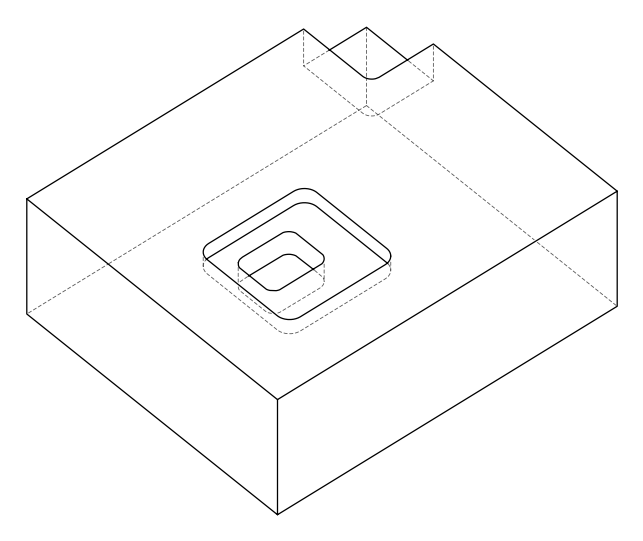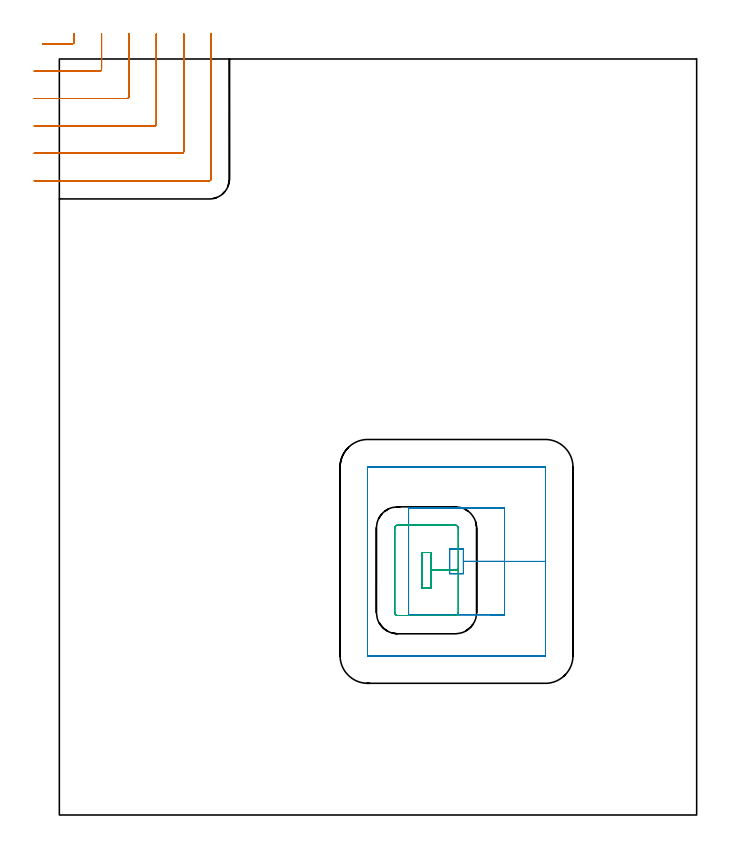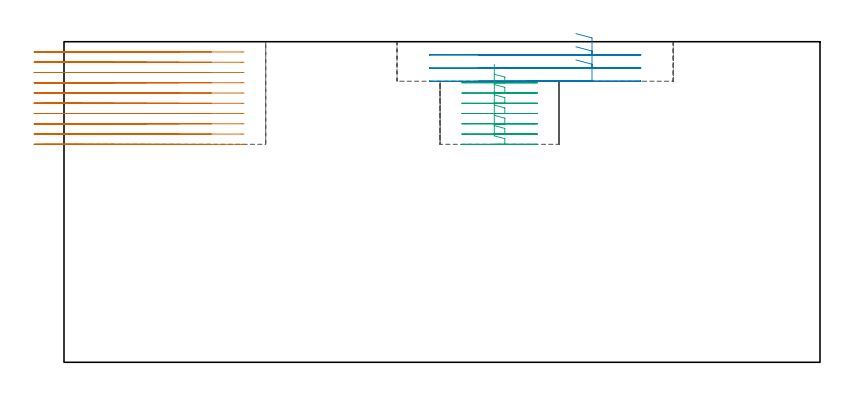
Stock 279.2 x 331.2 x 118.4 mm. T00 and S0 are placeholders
(PLAN: 3 operations, 2 tool changes, 18.5 min)
(1 MILL_CORNER_NOTCH_RECTANGULAR | CORNER_NOTCH_RECTANGULAR | NXT0201_012 | Follow Part, ap 4, ae 75% | 11.15 min | 172465 mm3)
(2 MILL_RECTANGULAR_POCKET | POCKET_RECTANGULAR_STRAIGHT | UGT0201_106 | Follow Part, ap 6, ae 75% | 4.01 min | 157236 mm3)
(3 MILL_RECTANGULAR_POCKET_1 | POCKET_RECTANGULAR_STRAIGHT_1 | NXT0201_012 | Follow Part, ap 4, ae 75% | 3.34 min | 55111 mm3)
(TOOL NXT0201_012 | ENDMILL 16mm [2P460-1600-NA 1630] | D16 FL38 Z6)
(TOOL UGT0201_106 | End Mill 24 mm | D24 FL25 Z2)
(OP 1 MILL_CORNER_NOTCH_RECTANGULAR)
G17 G21 G94 G90
T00 M6
G54
G17 G0 G90 X-7.372 Y337.9 S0 M3
G43 Z128.4 H1
Z114.61
G94 G1 X-4.372 F250.
X5.705 F500.
G3 X6.5 Y338.695 R0.8
G1 Y339.2
Y342.2 F250.
G0 Z128.4
X-11. Y325.9
Z114.61
G1 X-8.
X17.705 F500.
G3 X18.5 Y326.695 R0.8
G1 Y339.2
Y342.2 F250.
G0 Z128.4
X-11. Y313.9
Z114.61
G1 X-8.
X29.704 F500.
G3 X30.5 Y314.696 R0.8
G1 Y339.2
Y342.2 F250.
G0 Z128.4
X-11. Y301.9
Z114.61
G1 X-8.
X41.704 F500.
G3 X42.5 Y302.696 R0.8
G1 Y339.2
Y342.2 F250.
G0 Z128.4
X-11. Y289.9
Z114.61
G1 X-8.
X53.704 F500.
G3 X54.5 Y290.696 R0.8
G1 Y339.2
Y342.2 F250.
G0 Z128.4
X-11. Y277.9
Z114.61
G1 X-8.
X65.704 F500.
G3 X66.5 Y278.696 R0.8
G1 Y339.2
Y342.2 F250.
G0 Z128.4
X-7.372 Y337.9
Z110.82
G1 X-4.372
X5.705 F500.
G3 X6.5 Y338.695 R0.8
G1 Y339.2
Y342.2 F250.
G0 Z128.4
X-11. Y325.9
Z110.82
G1 X-8.
X17.705 F500.
G3 X18.5 Y326.695 R0.8
G1 Y339.2
Y342.2 F250.
G0 Z128.4
X-11. Y313.9
Z110.82
G1 X-8.
X29.704 F500.
G3 X30.5 Y314.696 R0.8
G1 Y339.2
Y342.2 F250.
G0 Z128.4
X-11. Y301.9
Z110.82
G1 X-8.
X41.704 F500.
G3 X42.5 Y302.696 R0.8
G1 Y339.2
Y342.2 F250.
G0 Z128.4
X-11. Y289.9
Z110.82
G1 X-8.
X53.704 F500.
G3 X54.5 Y290.696 R0.8
G1 Y339.2
Y342.2 F250.
G0 Z128.4
X-11. Y277.9
Z110.82
G1 X-8.
X65.704 F500.
G3 X66.5 Y278.696 R0.8
G1 Y339.2
Y342.2 F250.
G0 Z128.4
X-7.372 Y337.9
Z107.03
G1 X-4.372
X5.705 F500.
G3 X6.5 Y338.695 R0.8
G1 Y339.2
Y342.2 F250.
G0 Z128.4
X-11. Y325.9
Z107.03
G1 X-8.
X17.705 F500.
G3 X18.5 Y326.695 R0.8
G1 Y339.2
Y342.2 F250.
G0 Z128.4
X-11. Y313.9
Z107.03
G1 X-8.
X29.704 F500.
G3 X30.5 Y314.696 R0.8
G1 Y339.2
Y342.2 F250.
G0 Z128.4
X-11. Y301.9
Z107.03
G1 X-8.
X41.704 F500.
G3 X42.5 Y302.696 R0.8
G1 Y339.2
Y342.2 F250.
G0 Z128.4
X-11. Y289.9
Z107.03
G1 X-8.
X53.704 F500.
G3 X54.5 Y290.696 R0.8
G1 Y339.2
Y342.2 F250.
G0 Z128.4
X-11. Y277.9
Z107.03
G1 X-8.
X65.704 F500.
G3 X66.5 Y278.696 R0.8
G1 Y339.2
Y342.2 F250.
G0 Z128.4
X-7.372 Y337.9
Z103.24
G1 X-4.372
X5.705 F500.
G3 X6.5 Y338.695 R0.8
G1 Y339.2
Y342.2 F250.
G0 Z128.4
X-11. Y325.9
Z103.24
G1 X-8.
X17.705 F500.
G3 X18.5 Y326.695 R0.8
G1 Y339.2
Y342.2 F250.
G0 Z128.4
X-11. Y313.9
Z103.24
G1 X-8.
X29.704 F500.
G3 X30.5 Y314.696 R0.8
G1 Y339.2
Y342.2 F250.
G0 Z128.4
X-11. Y301.9
Z103.24
G1 X-8.
X41.704 F500.
G3 X42.5 Y302.696 R0.8
G1 Y339.2
Y342.2 F250.
G0 Z128.4
X-11. Y289.9
Z103.24
G1 X-8.
X53.704 F500.
G3 X54.5 Y290.696 R0.8
G1 Y339.2
Y342.2 F250.
G0 Z128.4
X-11. Y277.9
Z103.24
G1 X-8.
X65.704 F500.
G3 X66.5 Y278.696 R0.8
G1 Y339.2
Y342.2 F250.
G0 Z128.4
X-7.372 Y337.9
Z99.45
G1 X-4.372
X5.705 F500.
G3 X6.5 Y338.695 R0.8
G1 Y339.2
Y342.2 F250.
G0 Z128.4
X-11. Y325.9
Z99.45
G1 X-8.
X17.705 F500.
G3 X18.5 Y326.695 R0.8
G1 Y339.2
Y342.2 F250.
G0 Z128.4
X-11. Y313.9
Z99.45
G1 X-8.
X29.704 F500.
G3 X30.5 Y314.696 R0.8
G1 Y339.2
Y342.2 F250.
G0 Z128.4
X-11. Y301.9
Z99.45
G1 X-8.
X41.704 F500.
G3 X42.5 Y302.696 R0.8
G1 Y339.2
Y342.2 F250.
G0 Z128.4
X-11. Y289.9
Z99.45
G1 X-8.
X53.704 F500.
G3 X54.5 Y290.696 R0.8
G1 Y339.2
Y342.2 F250.
G0 Z128.4
X-11. Y277.9
Z99.45
G1 X-8.
X65.704 F500.
G3 X66.5 Y278.696 R0.8
G1 Y339.2
Y342.2 F250.
G0 Z128.4
X-7.372 Y337.9
Z95.66
G1 X-4.372
X5.705 F500.
G3 X6.5 Y338.695 R0.8
G1 Y339.2
Y342.2 F250.
G0 Z128.4
X-11. Y325.9
Z95.66
G1 X-8.
X17.705 F500.
G3 X18.5 Y326.695 R0.8
G1 Y339.2
Y342.2 F250.
G0 Z128.4
X-11. Y313.9
Z95.66
G1 X-8.
X29.704 F500.
G3 X30.5 Y314.696 R0.8
G1 Y339.2
Y342.2 F250.
G0 Z128.4
X-11. Y301.9
Z95.66
G1 X-8.
X41.704 F500.
G3 X42.5 Y302.696 R0.8
G1 Y339.2
Y342.2 F250.
G0 Z128.4
X-11. Y289.9
Z95.66
G1 X-8.
X53.704 F500.
G3 X54.5 Y290.696 R0.8
G1 Y339.2
Y342.2 F250.
G0 Z128.4
X-11. Y277.9
Z95.66
G1 X-8.
X65.704 F500.
G3 X66.5 Y278.696 R0.8
G1 Y339.2
Y342.2 F250.
G0 Z128.4
X-7.372 Y337.9
Z91.87
G1 X-4.372
X5.705 F500.
G3 X6.5 Y338.695 R0.8
G1 Y339.2
Y342.2 F250.
G0 Z128.4
X-11. Y325.9
Z91.87
G1 X-8.
X17.705 F500.
G3 X18.5 Y326.695 R0.8
G1 Y339.2
Y342.2 F250.
G0 Z128.4
X-11. Y313.9
Z91.87
G1 X-8.
X29.704 F500.
G3 X30.5 Y314.696 R0.8
G1 Y339.2
Y342.2 F250.
G0 Z128.4
X-11. Y301.9
Z91.87
G1 X-8.
X41.704 F500.
G3 X42.5 Y302.696 R0.8
G1 Y339.2
Y342.2 F250.
G0 Z128.4
X-11. Y289.9
Z91.87
G1 X-8.
X53.704 F500.
G3 X54.5 Y290.696 R0.8
G1 Y339.2
Y342.2 F250.
G0 Z128.4
X-11. Y277.9
Z91.87
G1 X-8.
X65.704 F500.
G3 X66.5 Y278.696 R0.8
G1 Y339.2
Y342.2 F250.
G0 Z128.4
X-7.372 Y337.9
Z88.08
G1 X-4.372
X5.705 F500.
G3 X6.5 Y338.695 R0.8
G1 Y339.2
Y342.2 F250.
G0 Z128.4
X-11. Y325.9
Z88.08
G1 X-8.
X17.705 F500.
G3 X18.5 Y326.695 R0.8
G1 Y339.2
Y342.2 F250.
G0 Z128.4
X-11. Y313.9
Z88.08
G1 X-8.
X29.704 F500.
G3 X30.5 Y314.696 R0.8
G1 Y339.2
Y342.2 F250.
G0 Z128.4
X-11. Y301.9
Z88.08
G1 X-8.
X41.704 F500.
G3 X42.5 Y302.696 R0.8
G1 Y339.2
Y342.2 F250.
G0 Z128.4
X-11. Y289.9
Z88.08
G1 X-8.
X53.704 F500.
G3 X54.5 Y290.696 R0.8
G1 Y339.2
Y342.2 F250.
G0 Z128.4
X-11. Y277.9
Z88.08
G1 X-8.
X65.704 F500.
G3 X66.5 Y278.696 R0.8
G1 Y339.2
Y342.2 F250.
G0 Z128.4
X-7.372 Y337.9
Z84.29
G1 X-4.372
X5.705 F500.
G3 X6.5 Y338.695 R0.8
G1 Y339.2
Y342.2 F250.
G0 Z128.4
X-11. Y325.9
Z84.29
G1 X-8.
X17.705 F500.
G3 X18.5 Y326.695 R0.8
G1 Y339.2
Y342.2 F250.
G0 Z128.4
X-11. Y313.9
Z84.29
G1 X-8.
X29.704 F500.
G3 X30.5 Y314.696 R0.8
G1 Y339.2
Y342.2 F250.
G0 Z128.4
X-11. Y301.9
Z84.29
G1 X-8.
X41.704 F500.
G3 X42.5 Y302.696 R0.8
G1 Y339.2
Y342.2 F250.
G0 Z128.4
X-11. Y289.9
Z84.29
G1 X-8.
X53.704 F500.
G3 X54.5 Y290.696 R0.8
G1 Y339.2
Y342.2 F250.
G0 Z128.4
X-11. Y277.9
Z84.29
G1 X-8.
X65.704 F500.
G3 X66.5 Y278.696 R0.8
G1 Y339.2
Y342.2 F250.
G0 Z128.4
X-7.372 Y337.9
Z80.5
G1 X-4.372
X5.705 F500.
G3 X6.5 Y338.695 R0.8
G1 Y339.2
Y342.2 F250.
G0 Z128.4
X-11. Y325.9
Z80.5
G1 X-8.
X17.705 F500.
G3 X18.5 Y326.695 R0.8
G1 Y339.2
Y342.2 F250.
G0 Z128.4
X-11. Y313.9
Z80.5
G1 X-8.
X29.704 F500.
G3 X30.5 Y314.696 R0.8
G1 Y339.2
Y342.2 F250.
G0 Z128.4
X-11. Y301.9
Z80.5
G1 X-8.
X41.704 F500.
G3 X42.5 Y302.696 R0.8
G1 Y339.2
Y342.2 F250.
G0 Z128.4
X-11. Y289.9
Z80.5
G1 X-8.
X53.704 F500.
G3 X54.5 Y290.696 R0.8
G1 Y339.2
Y342.2 F250.
G0 Z128.4
X-11. Y277.9
Z80.5
G1 X-8.
X65.704 F500.
G3 X66.5 Y278.696 R0.8
G1 Y339.2
Y342.2 F250.
G0 Z128.4
M5
M2
(OP 2 MILL_RECTANGULAR_POCKET)
G17 G21 G94 G90
T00 M6
G54
G17 G0 G90 X189.041 Y87.7 S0 M3
G43 Z128.4 H0
Z121.4
G94 G1 X195. Z119.803 F250.
Y111.1 Z113.533
X177.
Y116.5 F500.
X171.
Y105.7
X177.
Y111.1
X195.
Y134.5
X153.
Y87.7
X195.
Y111.1
X213.
Y152.4
X212.995 Y152.455
X212.955 Y152.495
X212.9 Y152.5
X135.1
X135.045 Y152.495
X135.005 Y152.455
X135. Y152.4
Y69.8
X135.005 Y69.745
X135.045 Y69.705
X135.1 Y69.7
X212.9
X212.955 Y69.705
X212.995 Y69.745
X213. Y69.8
Y111.1
Y112.1
G0 X189.041 Y87.7 Z116.533
G1 X195. Z114.937 F250.
Y111.1 Z108.667
X177.
Y116.5 F500.
X171.
Y105.7
X177.
Y111.1
X195.
Y134.5
X153.
Y87.7
X195.
Y111.1
X213.
Y152.4
X212.995 Y152.455
X212.955 Y152.495
X212.9 Y152.5
X135.1
X135.045 Y152.495
X135.005 Y152.455
X135. Y152.4
Y69.8
X135.005 Y69.745
X135.045 Y69.705
X135.1 Y69.7
X212.9
X212.955 Y69.705
X212.995 Y69.745
X213. Y69.8
Y111.1
Y112.1
G0 X189.041 Y87.7 Z111.667
G1 X195. Z110.07 F250.
Y111.1 Z103.8
X177.
Y116.5 F500.
X171.
Y105.7
X177.
Y111.1
X195.
Y134.5
X153.
Y87.7
X195.
Y111.1
X213.
Y152.4
X212.995 Y152.455
X212.955 Y152.495
X212.9 Y152.5
X135.1
X135.045 Y152.495
X135.005 Y152.455
X135. Y152.4
Y69.8
X135.005 Y69.745
X135.045 Y69.705
X135.1 Y69.7
X212.9
X212.955 Y69.705
X212.995 Y69.745
X213. Y69.8
Y111.1
Y112.1
G0 Z128.4
M5
M2
(OP 3 MILL_RECTANGULAR_POCKET_1)
G17 G21 G94 G90
T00 M6
G54
G17 G0 G90 X158.9 Y113.041 S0 M3
G43 Z128.4 H1
Z110.03
G94 G1 Y99.4 Z106.375 F250.
X162.8 Z105.33
Y107.2 Z103.24
Y115. F500.
X158.9
Y99.4
X162.8
Y107.2
X174.8
Y125.6
G3 X173.4 Y127. R1.4
G1 X148.3
G3 X146.9 Y125.6 R1.4
G1 Y88.8
G3 X148.3 Y87.4 R1.4
G1 X173.4
G3 X174.8 Y88.8 R1.4
G1 Y107.2
Y108.2
G0 X158.9 Y113.041 Z106.24
G1 Y99.4 Z102.585 F250.
X162.8 Z101.54
Y107.2 Z99.45
Y115. F500.
X158.9
Y99.4
X162.8
Y107.2
X174.8
Y125.6
G3 X173.4 Y127. R1.4
G1 X148.3
G3 X146.9 Y125.6 R1.4
G1 Y88.8
G3 X148.3 Y87.4 R1.4
G1 X173.4
G3 X174.8 Y88.8 R1.4
G1 Y107.2
Y108.2
G0 X158.9 Y113.041 Z102.45
G1 Y99.4 Z98.795 F250.
X162.8 Z97.75
Y107.2 Z95.66
Y115. F500.
X158.9
Y99.4
X162.8
Y107.2
X174.8
Y125.6
G3 X173.4 Y127. R1.4
G1 X148.3
G3 X146.9 Y125.6 R1.4
G1 Y88.8
G3 X148.3 Y87.4 R1.4
G1 X173.4
G3 X174.8 Y88.8 R1.4
G1 Y107.2
Y108.2
G0 X158.9 Y113.041 Z98.66
G1 Y99.4 Z95.005 F250.
X162.8 Z93.96
Y107.2 Z91.87
Y115. F500.
X158.9
Y99.4
X162.8
Y107.2
X174.8
Y125.6
G3 X173.4 Y127. R1.4
G1 X148.3
G3 X146.9 Y125.6 R1.4
G1 Y88.8
G3 X148.3 Y87.4 R1.4
G1 X173.4
G3 X174.8 Y88.8 R1.4
G1 Y107.2
Y108.2
G0 X158.9 Y113.041 Z94.87
G1 Y99.4 Z91.215 F250.
X162.8 Z90.17
Y107.2 Z88.08
Y115. F500.
X158.9
Y99.4
X162.8
Y107.2
X174.8
Y125.6
G3 X173.4 Y127. R1.4
G1 X148.3
G3 X146.9 Y125.6 R1.4
G1 Y88.8
G3 X148.3 Y87.4 R1.4
G1 X173.4
G3 X174.8 Y88.8 R1.4
G1 Y107.2
Y108.2
G0 X158.9 Y113.041 Z91.08
G1 Y99.4 Z87.425 F250.
X162.8 Z86.38
Y107.2 Z84.29
Y115. F500.
X158.9
Y99.4
X162.8
Y107.2
X174.8
Y125.6
G3 X173.4 Y127. R1.4
G1 X148.3
G3 X146.9 Y125.6 R1.4
G1 Y88.8
G3 X148.3 Y87.4 R1.4
G1 X173.4
G3 X174.8 Y88.8 R1.4
G1 Y107.2
Y108.2
G0 X158.9 Y113.041 Z87.29
G1 Y99.4 Z83.635 F250.
X162.8 Z82.59
Y107.2 Z80.5
Y115. F500.
X158.9
Y99.4
X162.8
Y107.2
X174.8
Y125.6
G3 X173.4 Y127. R1.4
G1 X148.3
G3 X146.9 Y125.6 R1.4
G1 Y88.8
G3 X148.3 Y87.4 R1.4
G1 X173.4
G3 X174.8 Y88.8 R1.4
G1 Y107.2
Y108.2
G0 Z128.4
M5
M2
